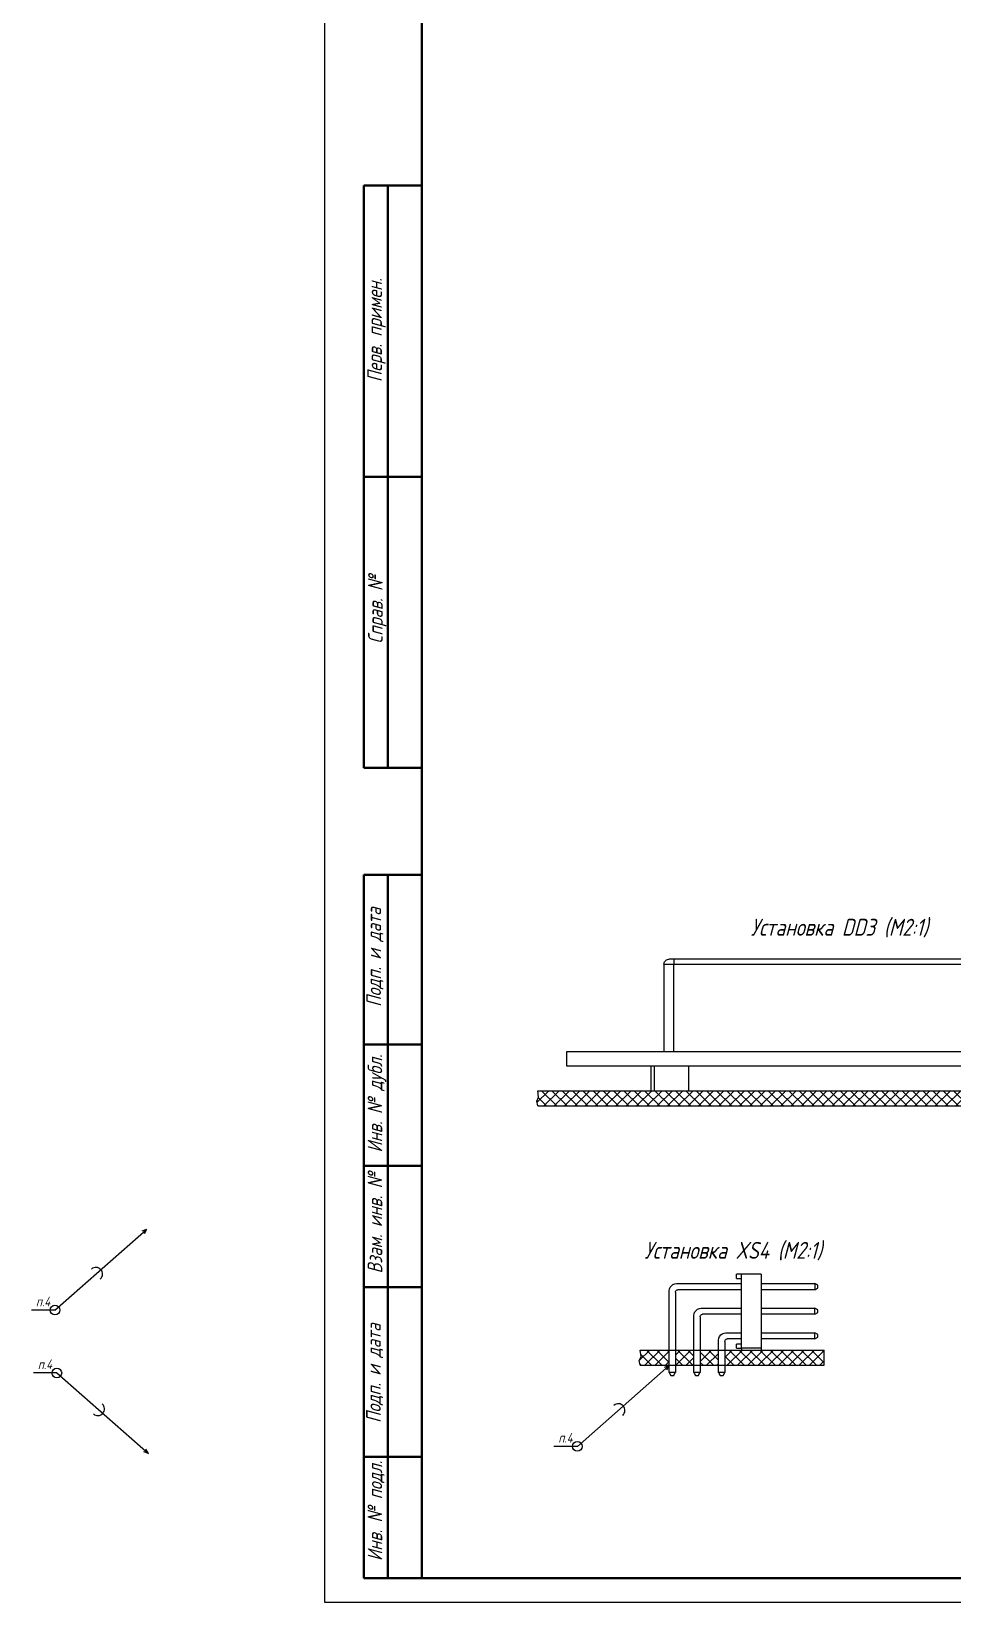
# Model space of a CAD drawing. Extents: x 346 to 4955, y 45 to 639.
# Drawn here: x 3089.4 to 3279.1, y 44.8 to 368.6 of the extents above; entities that cross this region are included whole.
import ezdxf

# ---------------------------------------------------------------- set-up
doc = ezdxf.new("R2010")
doc.units = 0
doc.header["$MEASUREMENT"] = 0
doc.layers.get('0').update_dxf_attribs({"linetype": 'CONTINUOUS'})
doc.layers.add('KONTUR', color=7, linetype='CONTINUOUS')
doc.layers.add('Тонкие', color=7, linetype='CONTINUOUS')
doc.layers.add('Основная', color=7, linetype='CONTINUOUS', lineweight=40)
doc.layers.add('текст', color=7, linetype='CONTINUOUS', lineweight=30)
doc.styles.add('GOST type A', font='gost.TTF', dxfattribs={"oblique": 15, "height": 0.2})
doc.styles.add('GOST type A0', font='gost.TTF', dxfattribs={"oblique": 15, "height": 3.5})
pattern_1 = [(45, (249.712, 0), (-1.0606602, 1.0606602), []), (135, (249.712, 0), (-1.0606602, -1.0606602), [])]

msp = doc.modelspace()

# ---------------------------------------------------------------- hatches: boundary and pattern name
h = msp.add_hatch()
h.set_pattern_fill('ANSI37', color=256, scale=12)
h.set_pattern_definition(pattern_1)
h.paths.add_polyline_path([(3193.63, 147.16), (3313.91, 147.16), (3313.91, 150.303), (3193.63, 150.303), (3193.83, 148.96), (3193.43, 148.16)])
h.paths.add_polyline_path([(3325.83, 148.96), (3325.63, 150.303), (3315.19, 150.303), (3315.19, 147.16), (3325.63, 147.16), (3325.43, 148.16)])
h.paths.add_polyline_path([(3362.164, 153.814), (3362.364, 152.472), (3361.964, 151.672), (3362.164, 150.672), (3371.416, 150.672), (3371.416, 153.814)])
h.paths.add_polyline_path([(3376.496, 150.672), (3376.496, 153.814), (3372.532, 153.814), (3372.532, 150.672)])
h.paths.add_polyline_path([(3381.576, 150.672), (3381.576, 153.814), (3377.612, 153.814), (3377.612, 150.672)])
h.paths.add_polyline_path([(3386.656, 150.672), (3386.656, 153.814), (3382.692, 153.814), (3382.692, 150.672)])
h.paths.add_polyline_path([(3391.736, 150.672), (3391.736, 153.814), (3387.772, 153.814), (3387.772, 150.672)])
h.paths.add_polyline_path([(3396.816, 150.672), (3396.816, 153.814), (3392.852, 153.814), (3392.852, 150.672)])
h.paths.add_polyline_path([(3401.896, 150.672), (3401.896, 153.814), (3397.932, 153.814), (3397.932, 150.672)])
h.paths.add_polyline_path([(3406.976, 150.672), (3406.976, 153.814), (3403.012, 153.814), (3403.012, 150.672)])
h.paths.add_polyline_path([(3412.056, 150.672), (3412.056, 153.814), (3408.092, 153.814), (3408.092, 150.672)])
h.paths.add_polyline_path([(3413.172, 150.672), (3417.136, 150.672), (3417.136, 153.814), (3413.172, 153.814)])
h.paths.add_polyline_path([(3418.252, 150.672), (3422.216, 150.672), (3422.216, 153.814), (3418.252, 153.814)])
h.paths.add_polyline_path([(3423.332, 150.672), (3427.296, 150.672), (3427.296, 153.814), (3423.332, 153.814)])
h.paths.add_polyline_path([(3432.376, 150.672), (3432.376, 153.814), (3428.412, 153.814), (3428.412, 150.672)])
h.paths.add_polyline_path([(3433.492, 153.814), (3433.492, 150.672), (3437.456, 150.672), (3437.456, 153.814)])
h.paths.add_polyline_path([(3438.572, 153.814), (3438.572, 150.672), (3447.824, 150.672), (3447.624, 151.672), (3448.024, 152.472), (3447.824, 153.814)])
h = msp.add_hatch()
h.set_pattern_fill('ANSI37', color=256, scale=12)
h.set_pattern_definition(pattern_1)
h.paths.add_polyline_path([(3220.716, 96.847), (3214.716, 96.847), (3214.916, 95.505), (3214.516, 94.705), (3214.716, 93.705), (3220.716, 93.705)])
h.paths.add_polyline_path([(3225.796, 96.847), (3221.986, 96.847), (3221.986, 93.705), (3225.796, 93.705)])
h.paths.add_polyline_path([(3230.876, 96.847), (3227.066, 96.847), (3227.066, 93.705), (3230.876, 93.705)])
h.paths.add_polyline_path([(3252.647, 96.847), (3232.146, 96.847), (3232.146, 93.705), (3252.647, 93.705)])
h.paths.add_polyline_path([(3307.474, 97.74), (3288.274, 97.74), (3288.274, 94.598), (3307.474, 94.598)])
h.paths.add_polyline_path([(3331.474, 96.398), (3331.274, 97.74), (3309.074, 97.74), (3309.074, 94.598), (3331.274, 94.598), (3331.074, 95.598)])
h.paths.add_polyline_path([(3363.973, 89.788), (3356.982, 89.788), (3357.182, 88.446), (3356.782, 87.646), (3356.982, 86.646), (3363.973, 86.646)])
h.paths.add_polyline_path([(3396.882, 89.788), (3370.323, 89.788), (3370.323, 86.646), (3396.882, 86.646)])
h.paths.add_polyline_path([(3369.053, 89.788), (3365.243, 89.788), (3365.243, 86.646), (3369.053, 86.646)])
h.paths.add_polyline_path([(3436.73, 102.155), (3430.73, 102.155), (3430.93, 100.813), (3430.53, 100.013), (3430.73, 99.013), (3436.73, 99.013)])
h.paths.add_polyline_path([(3452.478, 102.155), (3437.238, 102.155), (3437.238, 99.013), (3452.478, 99.013)])
h.paths.add_polyline_path([(3459.186, 100.813), (3458.986, 102.155), (3452.986, 102.155), (3452.986, 99.013), (3458.986, 99.013), (3458.786, 100.013)])
h.paths.add_polyline_path([(3563.61, 148.006), (3563.637, 149.427), (3556.937, 149.427), (3557.137, 148.085), (3556.737, 147.285), (3556.937, 146.285), (3564.071, 146.285)])
h.paths.add_polyline_path([(3567.437, 149.427), (3564.637, 149.427), (3564.645, 148.006), (3565.106, 146.285), (3567.437, 146.285)])
h.paths.add_polyline_path([(3576.541, 148.186), (3576.66, 149.427), (3572.437, 149.427), (3572.437, 146.285), (3575.654, 146.285)])
h.paths.add_polyline_path([(3592.183, 149.427), (3577.316, 149.427), (3577.203, 148.186), (3576.316, 146.285), (3592.183, 146.285)])
h.paths.add_polyline_path([(3629.165, 146.801), (3621.26, 146.801), (3621.46, 145.459), (3621.06, 144.659), (3621.26, 143.659), (3629.165, 143.659)])
h.paths.add_polyline_path([(3638.54, 145.459), (3638.34, 146.801), (3630.435, 146.801), (3630.435, 143.659), (3638.34, 143.659), (3638.14, 144.659)])
h.paths.add_polyline_path([(3717.157, 145.635), (3692.742, 145.635), (3692.942, 144.293), (3692.542, 143.493), (3692.742, 142.493), (3717.157, 142.493)])

# ---------------------------------------------------------------- linework, layer by layer
at = {"color": 7}
for p, q in [((3219.63, 176.383), (3219.664, 176.641)), ((3219.63, 176.383), (3219.63, 158.383)), ((3219.63, 176.383), (3219.698, 176.383)), ((3219.664, 176.641), (3219.764, 176.883)), ((3219.698, 176.383), (3219.898, 176.383)), ((3219.764, 176.883), (3219.922, 177.09)), ((3219.898, 176.383), (3220.215, 176.383)), ((3219.922, 177.09), (3220.13, 177.249)), ((3220.13, 177.249), (3220.371, 177.349)), ((3220.215, 176.383), (3220.63, 176.383)), ((3220.371, 177.349), (3220.63, 177.383)), ((3220.664, 177.383), (3220.63, 177.383)), ((3220.63, 176.383), (3221.112, 176.383)), ((3220.764, 177.383), (3220.664, 177.383)), ((3220.922, 177.383), (3220.764, 177.383)), ((3221.13, 177.383), (3220.922, 177.383)), ((3221.112, 176.383), (3221.63, 176.383)), ((3221.371, 177.383), (3221.13, 177.383)), ((3221.63, 177.383), (3221.371, 177.383)), ((3297.63, 177.383), (3221.63, 177.383)), ((3221.63, 177.383), (3221.63, 177.349)), ((3221.63, 177.349), (3221.63, 177.249)), ((3221.63, 177.249), (3221.63, 177.09)), ((3221.63, 177.09), (3221.63, 176.883)), ((3221.63, 176.883), (3221.63, 176.641)), ((3221.63, 176.641), (3221.63, 176.383)), ((3221.63, 176.383), (3297.63, 176.383)), ((3221.63, 158.383), (3221.63, 176.383)), ((3199.63, 155.383), (3199.63, 158.383)), ((3199.63, 158.383), (3319.63, 158.383)), ((3319.63, 155.383), (3199.63, 155.383)), ((3216.922, 155.383), (3216.922, 150.303)), ((3217.63, 155.383), (3217.63, 150.303)), ((3224.701, 155.383), (3224.701, 150.303)), ((3193.43, 148.16), (3193.83, 148.96)), ((3193.63, 150.303), (3325.63, 150.303)), ((3193.83, 148.96), (3193.63, 150.303)), ((3193.63, 147.16), (3193.43, 148.16)), ((3193.63, 147.16), (3325.63, 147.16)), ((3220.92, 109.8), (3221.162, 110.116)), ((3221.162, 110.116), (3221.478, 110.358)), ((3221.478, 110.358), (3221.845, 110.51)), ((3221.845, 110.51), (3222.24, 110.562)), ((3222.24, 110.562), (3235.575, 110.562)), ((3235.575, 112.467), (3234.559, 112.467)), ((3234.559, 111.604), (3234.559, 112.467)), ((3234.559, 111.604), (3235.575, 111.604)), ((3239.639, 112.467), (3235.575, 112.467)), ((3235.575, 97.227), (3235.575, 112.467)), ((3239.639, 112.467), (3239.639, 97.227)), ((3239.639, 110.562), (3250.713, 110.562)), ((3251.323, 110.21), (3250.713, 110.562)), ((3250.713, 110.562), (3250.713, 109.292)), ((3251.323, 109.644), (3251.323, 110.21)), ((3220.716, 109.038), (3220.768, 109.433)), ((3220.716, 96.847), (3220.716, 109.038)), ((3220.768, 109.433), (3220.92, 109.8)), ((3221.986, 108.784), (3222.003, 108.916)), ((3221.986, 108.784), (3221.986, 96.847)), ((3222.003, 108.916), (3222.054, 109.038)), ((3222.054, 109.038), (3222.134, 109.143)), ((3222.134, 109.143), (3222.24, 109.224)), ((3222.24, 109.224), (3222.362, 109.275)), ((3222.362, 109.275), (3222.494, 109.292)), ((3235.575, 109.292), (3222.494, 109.292)), ((3250.713, 109.292), (3239.639, 109.292)), ((3250.713, 109.292), (3251.323, 109.644)), ((3225.796, 103.958), (3225.848, 104.353)), ((3225.796, 96.847), (3225.796, 103.958)), ((3225.848, 104.353), (3226, 104.72)), ((3226, 104.72), (3226.242, 105.036)), ((3226.242, 105.036), (3226.558, 105.278)), ((3226.558, 105.278), (3226.925, 105.43)), ((3226.925, 105.43), (3227.32, 105.482)), ((3227.066, 103.704), (3227.083, 103.836)), ((3227.066, 103.704), (3227.066, 96.847)), ((3227.083, 103.836), (3227.134, 103.958)), ((3227.134, 103.958), (3227.214, 104.063)), ((3227.214, 104.063), (3227.32, 104.144)), ((3227.32, 105.482), (3235.575, 105.482)), ((3227.32, 104.144), (3227.442, 104.195)), ((3227.442, 104.195), (3227.574, 104.212)), ((3235.575, 104.212), (3227.574, 104.212)), ((3239.639, 105.482), (3250.713, 105.482)), ((3250.713, 104.212), (3239.639, 104.212)), ((3251.323, 105.13), (3250.713, 105.482)), ((3250.713, 104.212), (3250.713, 105.482)), ((3250.713, 104.212), (3251.323, 104.564)), ((3251.323, 104.564), (3251.323, 105.13)), ((3232.005, 100.35), (3232.4, 100.402)), ((3232.4, 100.402), (3235.575, 100.402)), ((3239.639, 100.402), (3250.713, 100.402)), ((3251.323, 100.05), (3250.713, 100.402)), ((3250.713, 99.132), (3250.713, 100.402)), ((3230.876, 98.878), (3230.928, 99.273)), ((3230.876, 96.847), (3230.876, 98.878)), ((3230.928, 99.273), (3231.08, 99.64)), ((3231.08, 99.64), (3231.322, 99.956)), ((3231.322, 99.956), (3231.638, 100.198)), ((3231.638, 100.198), (3232.005, 100.35)), ((3232.146, 98.624), (3232.163, 98.756)), ((3232.146, 98.624), (3232.146, 96.847)), ((3232.163, 98.756), (3232.214, 98.878)), ((3232.214, 98.878), (3232.294, 98.983)), ((3232.294, 98.983), (3232.4, 99.064)), ((3232.4, 99.064), (3232.522, 99.115)), ((3232.522, 99.115), (3232.654, 99.132)), ((3235.575, 99.132), (3232.654, 99.132)), ((3234.559, 97.227), (3234.559, 98.091)), ((3235.575, 98.091), (3234.559, 98.091)), ((3234.559, 97.227), (3235.575, 97.227)), ((3235.575, 97.227), (3235.575, 96.847)), ((3239.639, 97.227), (3235.575, 97.227)), ((3250.713, 99.132), (3239.639, 99.132)), ((3239.639, 97.227), (3239.639, 96.847)), ((3250.713, 99.132), (3251.323, 99.484)), ((3251.323, 99.484), (3251.323, 100.05)), ((3214.516, 94.705), (3214.916, 95.505)), ((3214.716, 93.705), (3214.516, 94.705)), ((3214.716, 96.847), (3252.647, 96.847)), ((3214.916, 95.505), (3214.716, 96.847)), ((3220.716, 92.249), (3220.716, 96.847)), ((3221.986, 96.847), (3221.986, 92.249)), ((3225.796, 92.249), (3225.796, 96.847)), ((3227.066, 96.847), (3227.066, 92.249)), ((3230.876, 92.249), (3230.876, 96.847)), ((3232.146, 96.847), (3232.146, 92.249)), ((3252.647, 93.705), (3252.647, 96.847)), ((3214.716, 93.705), (3252.647, 93.705)), ((3220.73, 92.223), (3220.716, 92.249)), ((3220.73, 92.223), (3221.068, 91.639)), ((3221.971, 92.223), (3220.73, 92.223)), ((3221.068, 91.639), (3221.634, 91.639)), ((3221.634, 91.639), (3221.971, 92.223)), ((3221.986, 92.249), (3221.971, 92.223)), ((3221.996, 93.705), (3221.986, 93.697)), ((3225.81, 92.223), (3225.796, 92.249)), ((3225.81, 92.223), (3226.148, 91.639)), ((3227.051, 92.223), (3225.81, 92.223)), ((3226.148, 91.639), (3226.714, 91.639)), ((3226.714, 91.639), (3227.051, 92.223)), ((3227.066, 92.249), (3227.051, 92.223)), ((3230.876, 93.697), (3230.865, 93.705)), ((3230.89, 92.223), (3230.876, 92.249)), ((3230.89, 92.223), (3231.228, 91.639)), ((3232.131, 92.223), (3230.89, 92.223)), ((3231.228, 91.639), (3231.794, 91.639)), ((3231.794, 91.639), (3232.131, 92.223)), ((3232.146, 92.249), (3232.131, 92.223))]:
    msp.add_line(p, q, dxfattribs=at)
for p, q in [((3094.231, 105.083), (3113.078, 121.676)), ((3094.231, 105.083), (3089.391, 105.083)), ((3094.62, 92.136), (3089.78, 92.136)), ((3094.62, 92.136), (3113.467, 75.544)), ((3201.797, 76.991), (3220.644, 93.583)), ((3201.797, 76.991), (3196.957, 76.991))]:
    msp.add_line(p, q)
for centre in [(3094.231, 105.083), (3094.62, 92.136), (3201.797, 76.991)]:
    msp.add_circle(centre, 1)
for centre, start, end in [((3102.666, 112.509), 311.36007, 131.36007), ((3103.055, 84.71), 228.63993, 48.63993), ((3210.232, 84.416), 311.36007, 131.36007)]:
    msp.add_arc(centre, 1.371, start, end)
at = {"layer": 'KONTUR'}
for p, q in [((3149.803, 44.812), (3149.803, 638.812)), ((3990.803, 44.812), (3149.803, 44.812))]:
    msp.add_line(p, q, dxfattribs=at)
at = {"layer": 'Основная'}
for p, q in [((3169.803, 89.812), (3169.803, 633.812)), ((3157.803, 336.812), (3157.803, 216.812)), ((3169.803, 336.812), (3157.803, 336.812)), ((3162.803, 216.812), (3162.803, 336.812)), ((3169.803, 276.812), (3157.803, 276.812)), ((3169.803, 216.812), (3157.803, 216.812)), ((3157.803, 49.812), (3157.803, 194.812)), ((3169.803, 194.812), (3157.803, 194.812)), ((3162.803, 49.812), (3162.803, 194.812)), ((3169.803, 159.812), (3157.803, 159.812)), ((3169.803, 134.812), (3157.803, 134.812)), ((3169.803, 109.812), (3157.803, 109.812)), ((3169.803, 49.812), (3169.803, 89.812)), ((3169.803, 74.812), (3157.803, 74.812)), ((3985.803, 49.812), (3157.803, 49.812))]:
    msp.add_line(p, q, dxfattribs=at)
at = {"layer": 'Тонкие'}
for p, q in [((3113.078, 121.676), (3112.141, 121.326)), ((3113.078, 121.676), (3112.586, 120.805)), ((3220.644, 93.583), (3219.707, 93.233)), ((3220.644, 93.583), (3220.152, 92.712)), ((3113.467, 75.544), (3112.526, 75.882)), ((3113.467, 75.544), (3112.965, 76.409))]:
    msp.add_line(p, q, dxfattribs=at)

# ---------------------------------------------------------------- texts
at = {"color": 7, "style": 'GOST type A', "oblique": 15}
for s, p in [('Установка DD3 (M2:1)', (3237.504, 182.223)), ('Установка XS4 (M2:1)', (3215.61, 115.65))]:
    msp.add_text(s, height=3.5, dxfattribs=at).set_placement(p)
at = {"char_height": 2, "attachment_point": 1, "style": 'GOST type A0'}
for insert in [(3090.305, 107.863), (3090.694, 94.916), (3197.871, 79.77)]:
    msp.add_mtext_dynamic_manual_height_columns('п.4', width=7.67475, gutter_width=17.5, heights=[3.099], dxfattribs=dict(at, insert=insert))
at = {"layer": 'текст', "style": 'GOST type A0', "oblique": 15}
for s, p in [('Перв. примен.', (3161.556, 296.325)), ('Справ. №', (3161.711, 242.44)), ('Подп. и дата', (3161.377, 167.583)), ('Инв. № дубл.', (3161.621, 137.558)), ('Взам. инв. №', (3161.621, 112.631)), ('Подп. и дата', (3161.326, 81.846)), ('Инв. № подл.', (3161.621, 53.38))]:
    msp.add_text(s, height=3, rotation=90, dxfattribs=at).set_placement(p)

doc.saveas('drawing.dxf')
